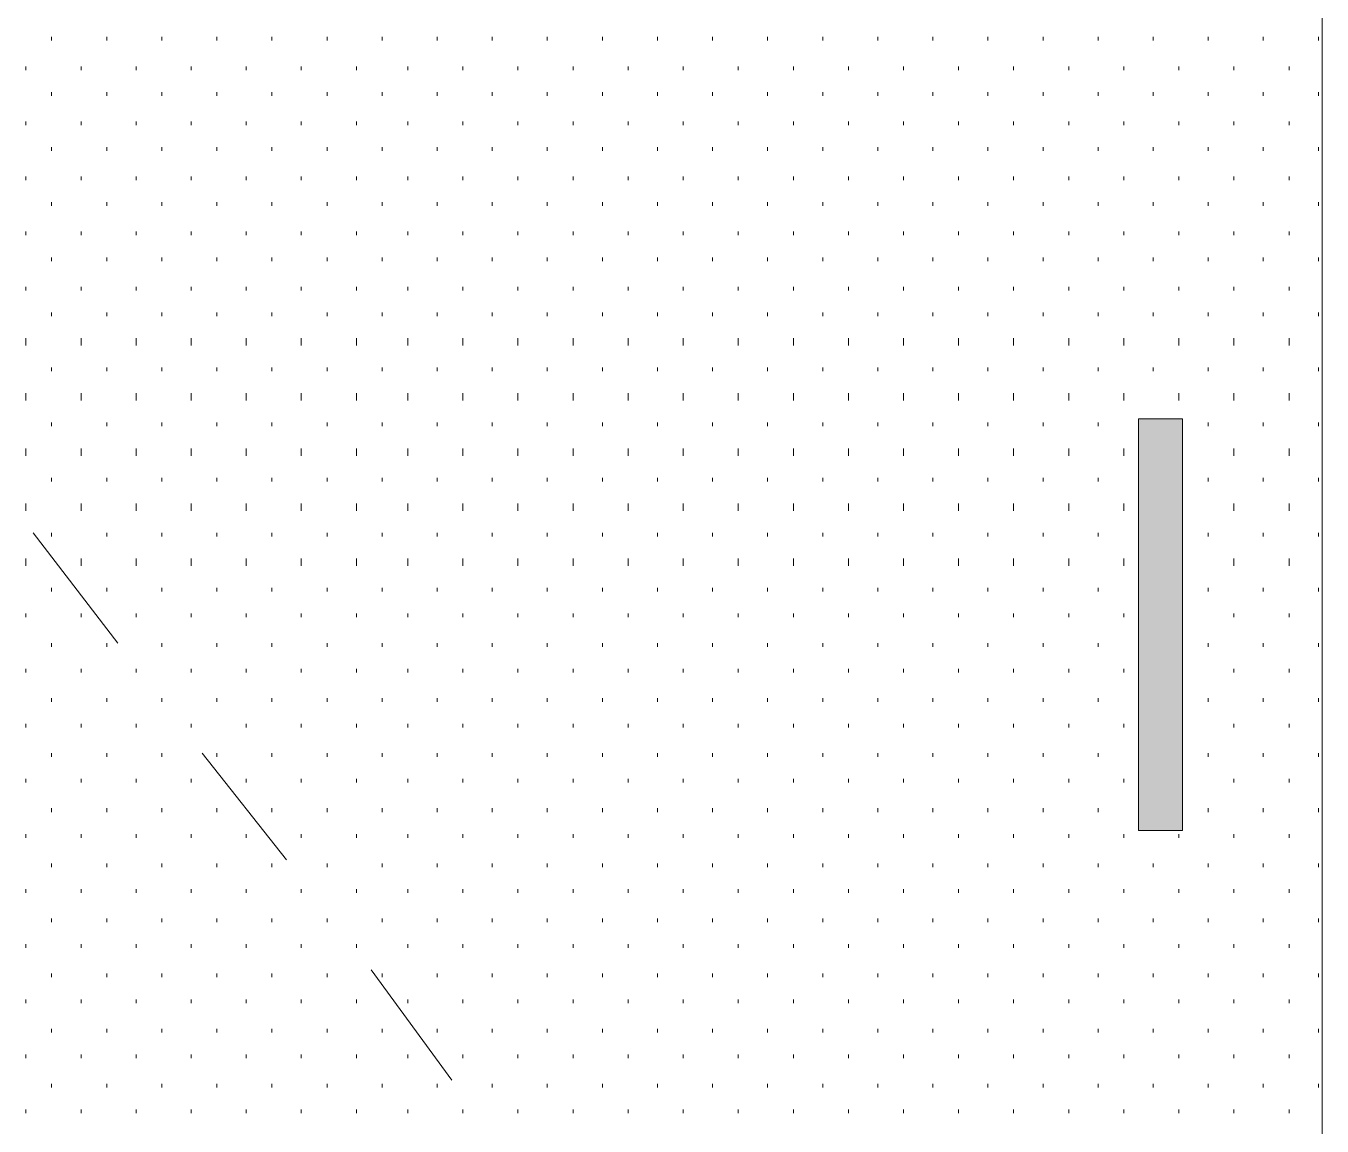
# Model space of a CAD drawing. Header units: inches. Extents: x -6061 to 13621, y -296 to 7483.
# Drawn here: x 12120.65 to 12148.92, y 373.52 to 397.51 of the extents above; entities that cross this region are included whole.
import ezdxf
from ezdxf.xclip import XClip

# ---------------------------------------------------------------- set-up
doc = ezdxf.new("R2010")
doc.units = ezdxf.units.IN
doc.header["$MEASUREMENT"] = 0
doc.header["$XCLIPFRAME"] = 0
doc.layers.get('0').update_dxf_attribs({"linetype": 'CONTINUOUS'})

# ---------------------------------------------------------------- blocks, each defined once
blk = doc.blocks.new('MF28650_4')
at = {"true_color": 0xffffff}
blk.add_hatch(color=7, dxfattribs=at).paths.add_polyline_path([(116.163, 308.525), (135.213, 308.525), (135.213, 357.971), (116.163, 357.971)])

msp = doc.modelspace()

# ---------------------------------------------------------------- linework, layer by layer
at = {"color": 7, "linetype": 'Continuous', "lineweight": 9, "true_color": 0x000007}
for p, q in [((12148.91818, 445.96207), (12148.91818, 349.93356)), ((12148.91818, 443.47926), (12148.91818, 349.93356)), ((12144.91366, 388.93763), (12144.91366, 379.9675)), ((12145.87474, 388.93763), (12144.91366, 388.93763)), ((12144.91366, 388.93763), (12145.87474, 388.93763)), ((12144.91366, 379.9675), (12144.91366, 388.93763)), ((12145.87474, 379.9675), (12145.87474, 388.93763)), ((12145.87474, 388.93763), (12145.87474, 379.9675)), ((12122.6485, 384.05211), (12120.80642, 386.45483)), ((12126.33266, 379.32677), (12124.49058, 381.6494)), ((12144.91366, 379.9675), (12145.87474, 379.9675)), ((12145.87474, 379.9675), (12144.91366, 379.9675)), ((12129.93673, 374.52134), (12128.17474, 376.92406))]:
    msp.add_line(p, q, dxfattribs=at)
at = {"color": 7, "linetype": 'Continuous', "lineweight": 9, "true_color": 0xffffff}
for p, q in [((12121.20687, 397.18696), (12121.20687, 397.26705)), ((12122.40823, 397.18696), (12122.40823, 397.26705)), ((12123.60958, 397.18696), (12123.60958, 397.26705)), ((12124.81094, 397.18696), (12124.81094, 397.26705)), ((12126.0123, 397.18696), (12126.0123, 397.26705)), ((12127.21366, 397.18696), (12127.21366, 397.26705)), ((12128.41501, 397.18696), (12128.41501, 397.26705)), ((12129.61637, 397.18696), (12129.61637, 397.26705)), ((12130.81773, 397.18696), (12130.81773, 397.26705)), ((12132.01909, 397.18696), (12132.01909, 397.26705)), ((12133.22044, 397.18696), (12133.22044, 397.26705)), ((12134.4218, 397.18696), (12134.4218, 397.26705)), ((12135.62316, 397.18696), (12135.62316, 397.26705)), ((12136.82452, 397.18696), (12136.82452, 397.26705)), ((12138.02587, 397.18696), (12138.02587, 397.26705)), ((12139.22723, 397.18696), (12139.22723, 397.26705)), ((12140.42859, 397.18696), (12140.42859, 397.26705)), ((12141.62995, 397.18696), (12141.62995, 397.26705)), ((12142.8313, 397.18696), (12142.8313, 397.26705)), ((12144.03266, 397.18696), (12144.03266, 397.26705)), ((12145.23402, 397.18696), (12145.23402, 397.26705)), ((12146.43538, 397.18696), (12146.43538, 397.26705)), ((12147.63673, 397.18696), (12147.63673, 397.26705)), ((12148.83809, 397.18696), (12148.83809, 397.26705)), ((12120.64624, 396.54623), (12120.64624, 396.62632)), ((12121.84759, 396.54623), (12121.84759, 396.62632)), ((12123.04895, 396.54623), (12123.04895, 396.62632)), ((12124.25031, 396.54623), (12124.25031, 396.62632)), ((12125.45166, 396.54623), (12125.45166, 396.62632)), ((12126.65302, 396.54623), (12126.65302, 396.62632)), ((12127.85438, 396.54623), (12127.85438, 396.62632)), ((12128.97565, 396.54623), (12128.97565, 396.62632)), ((12130.177, 396.54623), (12130.177, 396.62632)), ((12131.37836, 396.54623), (12131.37836, 396.62632)), ((12132.57972, 396.54623), (12132.57972, 396.62632)), ((12133.78108, 396.54623), (12133.78108, 396.62632)), ((12134.98243, 396.54623), (12134.98243, 396.62632)), ((12136.18379, 396.54623), (12136.18379, 396.62632)), ((12137.38515, 396.54623), (12137.38515, 396.62632)), ((12138.58651, 396.54623), (12138.58651, 396.62632)), ((12139.78786, 396.54623), (12139.78786, 396.62632)), ((12140.98922, 396.54623), (12140.98922, 396.62632)), ((12142.19058, 396.54623), (12142.19058, 396.62632)), ((12143.39194, 396.54623), (12143.39194, 396.62632)), ((12144.59329, 396.54623), (12144.59329, 396.62632)), ((12145.79465, 396.54623), (12145.79465, 396.62632)), ((12146.99601, 396.54623), (12146.99601, 396.62632)), ((12148.19737, 396.54623), (12148.19737, 396.62632)), ((12121.20687, 395.9856), (12121.20687, 396.06569)), ((12122.40823, 395.9856), (12122.40823, 396.06569)), ((12123.60958, 395.9856), (12123.60958, 396.06569)), ((12124.81094, 395.9856), (12124.81094, 396.06569)), ((12126.0123, 395.9856), (12126.0123, 396.06569)), ((12127.21366, 395.9856), (12127.21366, 396.06569)), ((12128.41501, 395.9856), (12128.41501, 396.06569)), ((12129.61637, 395.9856), (12129.61637, 396.06569)), ((12130.81773, 395.9856), (12130.81773, 396.06569)), ((12132.01909, 395.9856), (12132.01909, 396.06569)), ((12133.22044, 395.9856), (12133.22044, 396.06569)), ((12134.4218, 395.9856), (12134.4218, 396.06569)), ((12135.62316, 395.9856), (12135.62316, 396.06569)), ((12136.82452, 395.9856), (12136.82452, 396.06569)), ((12138.02587, 395.9856), (12138.02587, 396.06569)), ((12139.22723, 395.9856), (12139.22723, 396.06569)), ((12140.42859, 395.9856), (12140.42859, 396.06569)), ((12141.62995, 395.9856), (12141.62995, 396.06569)), ((12142.8313, 395.9856), (12142.8313, 396.06569)), ((12144.03266, 395.9856), (12144.03266, 396.06569)), ((12145.23402, 395.9856), (12145.23402, 396.06569)), ((12146.43538, 395.9856), (12146.43538, 396.06569)), ((12147.63673, 395.9856), (12147.63673, 396.06569)), ((12148.83809, 395.9856), (12148.83809, 396.06569)), ((12120.64624, 395.34487), (12120.64624, 395.42496)), ((12121.84759, 395.34487), (12121.84759, 395.42496)), ((12123.04895, 395.34487), (12123.04895, 395.42496)), ((12124.25031, 395.34487), (12124.25031, 395.42496)), ((12125.45166, 395.34487), (12125.45166, 395.42496)), ((12126.65302, 395.34487), (12126.65302, 395.42496)), ((12127.85438, 395.34487), (12127.85438, 395.42496)), ((12128.97565, 395.34487), (12128.97565, 395.42496)), ((12130.177, 395.34487), (12130.177, 395.42496)), ((12131.37836, 395.34487), (12131.37836, 395.42496)), ((12132.57972, 395.34487), (12132.57972, 395.42496)), ((12133.78108, 395.34487), (12133.78108, 395.42496)), ((12134.98243, 395.34487), (12134.98243, 395.42496)), ((12136.18379, 395.34487), (12136.18379, 395.42496)), ((12137.38515, 395.34487), (12137.38515, 395.42496)), ((12138.58651, 395.34487), (12138.58651, 395.42496)), ((12139.78786, 395.34487), (12139.78786, 395.42496)), ((12140.98922, 395.34487), (12140.98922, 395.42496)), ((12142.19058, 395.34487), (12142.19058, 395.42496)), ((12143.39194, 395.34487), (12143.39194, 395.42496)), ((12144.59329, 395.34487), (12144.59329, 395.42496)), ((12145.79465, 395.34487), (12145.79465, 395.42496)), ((12146.99601, 395.34487), (12146.99601, 395.42496)), ((12148.19737, 395.34487), (12148.19737, 395.42496)), ((12121.20687, 394.78424), (12121.20687, 394.86433)), ((12122.40823, 394.78424), (12122.40823, 394.86433)), ((12123.60958, 394.78424), (12123.60958, 394.86433)), ((12124.81094, 394.78424), (12124.81094, 394.86433)), ((12126.0123, 394.78424), (12126.0123, 394.86433)), ((12127.21366, 394.78424), (12127.21366, 394.86433)), ((12128.41501, 394.78424), (12128.41501, 394.86433)), ((12129.61637, 394.78424), (12129.61637, 394.86433)), ((12130.81773, 394.78424), (12130.81773, 394.86433)), ((12132.01909, 394.78424), (12132.01909, 394.86433)), ((12133.22044, 394.78424), (12133.22044, 394.86433)), ((12134.4218, 394.78424), (12134.4218, 394.86433)), ((12135.62316, 394.78424), (12135.62316, 394.86433)), ((12136.82452, 394.78424), (12136.82452, 394.86433)), ((12138.02587, 394.78424), (12138.02587, 394.86433)), ((12139.22723, 394.78424), (12139.22723, 394.86433)), ((12140.42859, 394.78424), (12140.42859, 394.86433)), ((12141.62995, 394.78424), (12141.62995, 394.86433)), ((12142.8313, 394.78424), (12142.8313, 394.86433)), ((12144.03266, 394.78424), (12144.03266, 394.86433)), ((12145.23402, 394.78424), (12145.23402, 394.86433)), ((12146.43538, 394.78424), (12146.43538, 394.86433)), ((12147.63673, 394.78424), (12147.63673, 394.86433)), ((12148.83809, 394.78424), (12148.83809, 394.86433)), ((12120.64624, 394.14352), (12120.64624, 394.22361)), ((12121.84759, 394.14352), (12121.84759, 394.22361)), ((12123.04895, 394.14352), (12123.04895, 394.22361)), ((12124.25031, 394.14352), (12124.25031, 394.22361)), ((12125.45166, 394.14352), (12125.45166, 394.22361)), ((12126.65302, 394.14352), (12126.65302, 394.22361)), ((12127.85438, 394.14352), (12127.85438, 394.22361)), ((12128.97565, 394.14352), (12128.97565, 394.22361)), ((12130.177, 394.14352), (12130.177, 394.22361)), ((12131.37836, 394.14352), (12131.37836, 394.22361)), ((12132.57972, 394.14352), (12132.57972, 394.22361)), ((12133.78108, 394.14352), (12133.78108, 394.22361)), ((12134.98243, 394.14352), (12134.98243, 394.22361)), ((12136.18379, 394.14352), (12136.18379, 394.22361)), ((12137.38515, 394.14352), (12137.38515, 394.22361)), ((12138.58651, 394.14352), (12138.58651, 394.22361)), ((12139.78786, 394.14352), (12139.78786, 394.22361)), ((12140.98922, 394.14352), (12140.98922, 394.22361)), ((12142.19058, 394.14352), (12142.19058, 394.22361)), ((12143.39194, 394.14352), (12143.39194, 394.22361)), ((12144.59329, 394.14352), (12144.59329, 394.22361)), ((12145.79465, 394.14352), (12145.79465, 394.22361)), ((12146.99601, 394.14352), (12146.99601, 394.22361)), ((12148.19737, 394.14352), (12148.19737, 394.22361)), ((12121.20687, 393.58288), (12121.20687, 393.66297)), ((12122.40823, 393.58288), (12122.40823, 393.66297)), ((12123.60958, 393.58288), (12123.60958, 393.66297)), ((12124.81094, 393.58288), (12124.81094, 393.66297)), ((12126.0123, 393.58288), (12126.0123, 393.66297)), ((12127.21366, 393.58288), (12127.21366, 393.66297)), ((12128.41501, 393.58288), (12128.41501, 393.66297)), ((12129.61637, 393.58288), (12129.61637, 393.66297)), ((12130.81773, 393.58288), (12130.81773, 393.66297)), ((12132.01909, 393.58288), (12132.01909, 393.66297)), ((12133.22044, 393.58288), (12133.22044, 393.66297)), ((12134.4218, 393.58288), (12134.4218, 393.66297)), ((12135.62316, 393.58288), (12135.62316, 393.66297)), ((12136.82452, 393.58288), (12136.82452, 393.66297)), ((12138.02587, 393.58288), (12138.02587, 393.66297)), ((12139.22723, 393.58288), (12139.22723, 393.66297)), ((12140.42859, 393.58288), (12140.42859, 393.66297)), ((12141.62995, 393.58288), (12141.62995, 393.66297)), ((12142.8313, 393.58288), (12142.8313, 393.66297)), ((12144.03266, 393.58288), (12144.03266, 393.66297)), ((12145.23402, 393.58288), (12145.23402, 393.66297)), ((12146.43538, 393.58288), (12146.43538, 393.66297)), ((12147.63673, 393.58288), (12147.63673, 393.66297)), ((12148.83809, 393.58288), (12148.83809, 393.66297)), ((12120.64624, 392.94216), (12120.64624, 393.02225)), ((12121.84759, 392.94216), (12121.84759, 393.02225)), ((12123.04895, 392.94216), (12123.04895, 393.02225)), ((12124.25031, 392.94216), (12124.25031, 393.02225)), ((12125.45166, 392.94216), (12125.45166, 393.02225)), ((12126.65302, 392.94216), (12126.65302, 393.02225)), ((12127.85438, 392.94216), (12127.85438, 393.02225)), ((12128.97565, 392.94216), (12128.97565, 393.02225)), ((12130.177, 392.94216), (12130.177, 393.02225)), ((12131.37836, 392.94216), (12131.37836, 393.02225)), ((12132.57972, 392.94216), (12132.57972, 393.02225)), ((12133.78108, 392.94216), (12133.78108, 393.02225)), ((12134.98243, 392.94216), (12134.98243, 393.02225)), ((12136.18379, 392.94216), (12136.18379, 393.02225)), ((12137.38515, 392.94216), (12137.38515, 393.02225)), ((12138.58651, 392.94216), (12138.58651, 393.02225)), ((12139.78786, 392.94216), (12139.78786, 393.02225)), ((12140.98922, 392.94216), (12140.98922, 393.02225)), ((12142.19058, 392.94216), (12142.19058, 393.02225)), ((12143.39194, 392.94216), (12143.39194, 393.02225)), ((12144.59329, 392.94216), (12144.59329, 393.02225)), ((12145.79465, 392.94216), (12145.79465, 393.02225)), ((12146.99601, 392.94216), (12146.99601, 393.02225)), ((12148.19737, 392.94216), (12148.19737, 393.02225)), ((12121.20687, 392.38153), (12121.20687, 392.46162)), ((12122.40823, 392.38153), (12122.40823, 392.46162)), ((12123.60958, 392.38153), (12123.60958, 392.46162)), ((12124.81094, 392.38153), (12124.81094, 392.46162)), ((12126.0123, 392.38153), (12126.0123, 392.46162)), ((12127.21366, 392.38153), (12127.21366, 392.46162)), ((12128.41501, 392.38153), (12128.41501, 392.46162)), ((12129.61637, 392.38153), (12129.61637, 392.46162)), ((12130.81773, 392.38153), (12130.81773, 392.46162)), ((12132.01909, 392.38153), (12132.01909, 392.46162)), ((12133.22044, 392.38153), (12133.22044, 392.46162)), ((12134.4218, 392.38153), (12134.4218, 392.46162)), ((12135.62316, 392.38153), (12135.62316, 392.46162)), ((12136.82452, 392.38153), (12136.82452, 392.46162)), ((12138.02587, 392.38153), (12138.02587, 392.46162)), ((12139.22723, 392.38153), (12139.22723, 392.46162)), ((12140.42859, 392.38153), (12140.42859, 392.46162)), ((12141.62995, 392.38153), (12141.62995, 392.46162)), ((12142.8313, 392.38153), (12142.8313, 392.46162)), ((12144.03266, 392.38153), (12144.03266, 392.46162)), ((12145.23402, 392.38153), (12145.23402, 392.46162)), ((12146.43538, 392.38153), (12146.43538, 392.46162)), ((12147.63673, 392.38153), (12147.63673, 392.46162)), ((12148.83809, 392.38153), (12148.83809, 392.46162)), ((12120.64624, 391.7408), (12120.64624, 391.82089)), ((12121.84759, 391.7408), (12121.84759, 391.82089)), ((12123.04895, 391.7408), (12123.04895, 391.82089)), ((12124.25031, 391.7408), (12124.25031, 391.82089)), ((12125.45166, 391.7408), (12125.45166, 391.82089)), ((12126.65302, 391.7408), (12126.65302, 391.82089)), ((12127.85438, 391.7408), (12127.85438, 391.82089)), ((12128.97565, 391.7408), (12128.97565, 391.82089)), ((12130.177, 391.7408), (12130.177, 391.82089)), ((12131.37836, 391.7408), (12131.37836, 391.82089)), ((12132.57972, 391.7408), (12132.57972, 391.82089)), ((12133.78108, 391.7408), (12133.78108, 391.82089)), ((12134.98243, 391.7408), (12134.98243, 391.82089)), ((12136.18379, 391.7408), (12136.18379, 391.82089)), ((12137.38515, 391.7408), (12137.38515, 391.82089)), ((12138.58651, 391.7408), (12138.58651, 391.82089)), ((12139.78786, 391.7408), (12139.78786, 391.82089)), ((12140.98922, 391.7408), (12140.98922, 391.82089)), ((12142.19058, 391.7408), (12142.19058, 391.82089)), ((12143.39194, 391.7408), (12143.39194, 391.82089)), ((12144.59329, 391.7408), (12144.59329, 391.82089)), ((12145.79465, 391.7408), (12145.79465, 391.82089)), ((12146.99601, 391.7408), (12146.99601, 391.82089)), ((12148.19737, 391.7408), (12148.19737, 391.82089)), ((12121.20687, 391.18017), (12121.20687, 391.26026)), ((12122.40823, 391.18017), (12122.40823, 391.26026)), ((12123.60958, 391.18017), (12123.60958, 391.26026)), ((12124.81094, 391.18017), (12124.81094, 391.26026)), ((12126.0123, 391.18017), (12126.0123, 391.26026)), ((12127.21366, 391.18017), (12127.21366, 391.26026)), ((12128.41501, 391.18017), (12128.41501, 391.26026)), ((12129.61637, 391.18017), (12129.61637, 391.26026)), ((12130.81773, 391.18017), (12130.81773, 391.26026)), ((12132.01909, 391.18017), (12132.01909, 391.26026)), ((12133.22044, 391.18017), (12133.22044, 391.26026)), ((12134.4218, 391.18017), (12134.4218, 391.26026)), ((12135.62316, 391.18017), (12135.62316, 391.26026)), ((12136.82452, 391.18017), (12136.82452, 391.26026)), ((12138.02587, 391.18017), (12138.02587, 391.26026)), ((12139.22723, 391.18017), (12139.22723, 391.26026)), ((12140.42859, 391.18017), (12140.42859, 391.26026)), ((12141.62995, 391.18017), (12141.62995, 391.26026)), ((12142.8313, 391.18017), (12142.8313, 391.26026)), ((12144.03266, 391.18017), (12144.03266, 391.26026)), ((12145.23402, 391.18017), (12145.23402, 391.26026)), ((12146.43538, 391.18017), (12146.43538, 391.26026)), ((12147.63673, 391.18017), (12147.63673, 391.26026)), ((12148.83809, 391.18017), (12148.83809, 391.26026)), ((12120.64624, 390.53944), (12120.64624, 390.69962)), ((12121.84759, 390.53944), (12121.84759, 390.69962)), ((12123.04895, 390.53944), (12123.04895, 390.69962)), ((12124.25031, 390.53944), (12124.25031, 390.69962)), ((12125.45166, 390.53944), (12125.45166, 390.69962)), ((12126.65302, 390.53944), (12126.65302, 390.69962)), ((12127.85438, 390.53944), (12127.85438, 390.69962)), ((12128.97565, 390.53944), (12128.97565, 390.69962)), ((12130.177, 390.53944), (12130.177, 390.69962)), ((12131.37836, 390.53944), (12131.37836, 390.69962)), ((12132.57972, 390.53944), (12132.57972, 390.69962)), ((12133.78108, 390.53944), (12133.78108, 390.69962)), ((12134.98243, 390.53944), (12134.98243, 390.69962)), ((12136.18379, 390.53944), (12136.18379, 390.69962)), ((12137.38515, 390.53944), (12137.38515, 390.69962)), ((12138.58651, 390.53944), (12138.58651, 390.69962)), ((12139.78786, 390.53944), (12139.78786, 390.69962)), ((12140.98922, 390.53944), (12140.98922, 390.69962)), ((12142.19058, 390.53944), (12142.19058, 390.69962)), ((12143.39194, 390.53944), (12143.39194, 390.69962)), ((12144.59329, 390.53944), (12144.59329, 390.69962)), ((12145.79465, 390.53944), (12145.79465, 390.69962)), ((12146.99601, 390.53944), (12146.99601, 390.69962)), ((12148.19737, 390.53944), (12148.19737, 390.69962)), ((12121.20687, 389.97881), (12121.20687, 390.0589)), ((12122.40823, 389.97881), (12122.40823, 390.0589)), ((12123.60958, 389.97881), (12123.60958, 390.0589)), ((12124.81094, 389.97881), (12124.81094, 390.0589)), ((12126.0123, 389.97881), (12126.0123, 390.0589)), ((12127.21366, 389.97881), (12127.21366, 390.0589)), ((12128.41501, 389.97881), (12128.41501, 390.0589)), ((12129.61637, 389.97881), (12129.61637, 390.0589)), ((12130.81773, 389.97881), (12130.81773, 390.0589)), ((12132.01909, 389.97881), (12132.01909, 390.0589)), ((12133.22044, 389.97881), (12133.22044, 390.0589)), ((12134.4218, 389.97881), (12134.4218, 390.0589)), ((12135.62316, 389.97881), (12135.62316, 390.0589)), ((12136.82452, 389.97881), (12136.82452, 390.0589)), ((12138.02587, 389.97881), (12138.02587, 390.0589)), ((12139.22723, 389.97881), (12139.22723, 390.0589)), ((12140.42859, 389.97881), (12140.42859, 390.0589)), ((12141.62995, 389.97881), (12141.62995, 390.0589)), ((12142.8313, 389.97881), (12142.8313, 390.0589)), ((12144.03266, 389.97881), (12144.03266, 390.0589)), ((12145.23402, 389.97881), (12145.23402, 390.0589)), ((12146.43538, 389.97881), (12146.43538, 390.0589)), ((12147.63673, 389.97881), (12147.63673, 390.0589)), ((12148.83809, 389.97881), (12148.83809, 390.0589)), ((12120.64624, 389.33809), (12120.64624, 389.49827)), ((12121.84759, 389.33809), (12121.84759, 389.49827)), ((12123.04895, 389.33809), (12123.04895, 389.49827)), ((12124.25031, 389.33809), (12124.25031, 389.49827)), ((12125.45166, 389.33809), (12125.45166, 389.49827)), ((12126.65302, 389.33809), (12126.65302, 389.49827)), ((12127.85438, 389.33809), (12127.85438, 389.49827)), ((12128.97565, 389.33809), (12128.97565, 389.49827)), ((12130.177, 389.33809), (12130.177, 389.49827)), ((12131.37836, 389.33809), (12131.37836, 389.49827)), ((12132.57972, 389.33809), (12132.57972, 389.49827)), ((12133.78108, 389.33809), (12133.78108, 389.49827)), ((12134.98243, 389.33809), (12134.98243, 389.49827)), ((12136.18379, 389.33809), (12136.18379, 389.49827)), ((12137.38515, 389.33809), (12137.38515, 389.49827)), ((12138.58651, 389.33809), (12138.58651, 389.49827)), ((12139.78786, 389.33809), (12139.78786, 389.49827)), ((12140.98922, 389.33809), (12140.98922, 389.49827)), ((12142.19058, 389.33809), (12142.19058, 389.49827)), ((12143.39194, 389.33809), (12143.39194, 389.49827)), ((12144.59329, 389.33809), (12144.59329, 389.49827)), ((12145.79465, 389.33809), (12145.79465, 389.49827)), ((12146.99601, 389.33809), (12146.99601, 389.49827)), ((12148.19737, 389.33809), (12148.19737, 389.49827)), ((12121.20687, 388.77745), (12121.20687, 388.85754)), ((12122.40823, 388.77745), (12122.40823, 388.85754)), ((12123.60958, 388.77745), (12123.60958, 388.85754)), ((12124.81094, 388.77745), (12124.81094, 388.85754)), ((12126.0123, 388.77745), (12126.0123, 388.85754)), ((12127.21366, 388.77745), (12127.21366, 388.85754)), ((12128.41501, 388.77745), (12128.41501, 388.85754)), ((12129.61637, 388.77745), (12129.61637, 388.85754)), ((12130.81773, 388.77745), (12130.81773, 388.85754)), ((12132.01909, 388.77745), (12132.01909, 388.85754)), ((12133.22044, 388.77745), (12133.22044, 388.85754)), ((12134.4218, 388.77745), (12134.4218, 388.85754)), ((12135.62316, 388.77745), (12135.62316, 388.85754)), ((12136.82452, 388.77745), (12136.82452, 388.85754)), ((12138.02587, 388.77745), (12138.02587, 388.85754)), ((12139.22723, 388.77745), (12139.22723, 388.85754)), ((12140.42859, 388.77745), (12140.42859, 388.85754)), ((12141.62995, 388.77745), (12141.62995, 388.85754)), ((12142.8313, 388.77745), (12142.8313, 388.85754)), ((12144.03266, 388.77745), (12144.03266, 388.85754)), ((12146.43538, 388.77745), (12146.43538, 388.85754)), ((12147.63673, 388.77745), (12147.63673, 388.85754)), ((12148.83809, 388.77745), (12148.83809, 388.85754)), ((12120.64624, 388.13673), (12120.64624, 388.29691)), ((12121.84759, 388.13673), (12121.84759, 388.29691)), ((12123.04895, 388.13673), (12123.04895, 388.29691)), ((12124.25031, 388.13673), (12124.25031, 388.29691)), ((12125.45166, 388.13673), (12125.45166, 388.29691)), ((12126.65302, 388.13673), (12126.65302, 388.29691)), ((12127.85438, 388.13673), (12127.85438, 388.29691)), ((12128.97565, 388.13673), (12128.97565, 388.29691)), ((12130.177, 388.13673), (12130.177, 388.29691)), ((12131.37836, 388.13673), (12131.37836, 388.29691)), ((12132.57972, 388.13673), (12132.57972, 388.29691)), ((12133.78108, 388.13673), (12133.78108, 388.29691)), ((12134.98243, 388.13673), (12134.98243, 388.29691)), ((12136.18379, 388.13673), (12136.18379, 388.29691)), ((12137.38515, 388.13673), (12137.38515, 388.29691)), ((12138.58651, 388.13673), (12138.58651, 388.29691)), ((12139.78786, 388.13673), (12139.78786, 388.29691)), ((12140.98922, 388.13673), (12140.98922, 388.29691)), ((12142.19058, 388.13673), (12142.19058, 388.29691)), ((12143.39194, 388.13673), (12143.39194, 388.29691)), ((12144.59329, 388.13673), (12144.59329, 388.29691)), ((12146.99601, 388.13673), (12146.99601, 388.29691)), ((12148.19737, 388.13673), (12148.19737, 388.29691)), ((12121.20687, 387.5761), (12121.20687, 387.65619)), ((12122.40823, 387.5761), (12122.40823, 387.65619)), ((12123.60958, 387.5761), (12123.60958, 387.65619)), ((12124.81094, 387.5761), (12124.81094, 387.65619)), ((12126.0123, 387.5761), (12126.0123, 387.65619)), ((12127.21366, 387.5761), (12127.21366, 387.65619)), ((12128.41501, 387.5761), (12128.41501, 387.65619)), ((12129.61637, 387.5761), (12129.61637, 387.65619)), ((12130.81773, 387.5761), (12130.81773, 387.65619)), ((12132.01909, 387.5761), (12132.01909, 387.65619)), ((12133.22044, 387.5761), (12133.22044, 387.65619)), ((12134.4218, 387.5761), (12134.4218, 387.65619)), ((12135.62316, 387.5761), (12135.62316, 387.65619)), ((12136.82452, 387.5761), (12136.82452, 387.65619)), ((12138.02587, 387.5761), (12138.02587, 387.65619)), ((12139.22723, 387.5761), (12139.22723, 387.65619)), ((12140.42859, 387.5761), (12140.42859, 387.65619)), ((12141.62995, 387.5761), (12141.62995, 387.65619)), ((12142.8313, 387.5761), (12142.8313, 387.65619)), ((12144.03266, 387.5761), (12144.03266, 387.65619)), ((12146.43538, 387.5761), (12146.43538, 387.65619)), ((12147.63673, 387.5761), (12147.63673, 387.65619)), ((12148.83809, 387.5761), (12148.83809, 387.65619)), ((12120.64624, 386.93537), (12120.64624, 387.09555)), ((12121.84759, 386.93537), (12121.84759, 387.09555)), ((12123.04895, 386.93537), (12123.04895, 387.09555)), ((12124.25031, 386.93537), (12124.25031, 387.09555)), ((12125.45166, 386.93537), (12125.45166, 387.09555)), ((12126.65302, 386.93537), (12126.65302, 387.09555)), ((12127.85438, 386.93537), (12127.85438, 387.09555)), ((12128.97565, 386.93537), (12128.97565, 387.09555)), ((12130.177, 386.93537), (12130.177, 387.09555)), ((12131.37836, 386.93537), (12131.37836, 387.09555)), ((12132.57972, 386.93537), (12132.57972, 387.09555)), ((12133.78108, 386.93537), (12133.78108, 387.09555)), ((12134.98243, 386.93537), (12134.98243, 387.09555)), ((12136.18379, 386.93537), (12136.18379, 387.09555)), ((12137.38515, 386.93537), (12137.38515, 387.09555)), ((12138.58651, 386.93537), (12138.58651, 387.09555)), ((12139.78786, 386.93537), (12139.78786, 387.09555)), ((12140.98922, 386.93537), (12140.98922, 387.09555)), ((12142.19058, 386.93537), (12142.19058, 387.09555)), ((12143.39194, 386.93537), (12143.39194, 387.09555)), ((12144.59329, 386.93537), (12144.59329, 387.09555)), ((12146.99601, 386.93537), (12146.99601, 387.09555)), ((12148.19737, 386.93537), (12148.19737, 387.09555)), ((12121.20687, 386.37474), (12121.20687, 386.45483)), ((12122.40823, 386.37474), (12122.40823, 386.45483)), ((12123.60958, 386.37474), (12123.60958, 386.45483)), ((12124.81094, 386.37474), (12124.81094, 386.45483)), ((12126.0123, 386.37474), (12126.0123, 386.45483)), ((12127.21366, 386.37474), (12127.21366, 386.45483)), ((12128.41501, 386.37474), (12128.41501, 386.45483)), ((12129.61637, 386.37474), (12129.61637, 386.45483)), ((12130.81773, 386.37474), (12130.81773, 386.45483)), ((12132.01909, 386.37474), (12132.01909, 386.45483)), ((12133.22044, 386.37474), (12133.22044, 386.45483)), ((12134.4218, 386.37474), (12134.4218, 386.45483)), ((12135.62316, 386.37474), (12135.62316, 386.45483)), ((12136.82452, 386.37474), (12136.82452, 386.45483)), ((12138.02587, 386.37474), (12138.02587, 386.45483)), ((12139.22723, 386.37474), (12139.22723, 386.45483)), ((12140.42859, 386.37474), (12140.42859, 386.45483)), ((12141.62995, 386.37474), (12141.62995, 386.45483)), ((12142.8313, 386.37474), (12142.8313, 386.45483)), ((12144.03266, 386.37474), (12144.03266, 386.45483)), ((12146.43538, 386.37474), (12146.43538, 386.45483)), ((12147.63673, 386.37474), (12147.63673, 386.45483)), ((12148.83809, 386.37474), (12148.83809, 386.45483)), ((12120.64624, 385.73401), (12120.64624, 385.8942)), ((12121.84759, 385.73401), (12121.84759, 385.8942)), ((12123.04895, 385.73401), (12123.04895, 385.8942)), ((12124.25031, 385.73401), (12124.25031, 385.8942)), ((12125.45166, 385.73401), (12125.45166, 385.8942)), ((12126.65302, 385.73401), (12126.65302, 385.8942)), ((12127.85438, 385.73401), (12127.85438, 385.8942)), ((12128.97565, 385.73401), (12128.97565, 385.8942)), ((12130.177, 385.73401), (12130.177, 385.8942)), ((12131.37836, 385.73401), (12131.37836, 385.8942)), ((12132.57972, 385.73401), (12132.57972, 385.8942)), ((12133.78108, 385.73401), (12133.78108, 385.8942)), ((12134.98243, 385.73401), (12134.98243, 385.8942)), ((12136.18379, 385.73401), (12136.18379, 385.8942)), ((12137.38515, 385.73401), (12137.38515, 385.8942)), ((12138.58651, 385.73401), (12138.58651, 385.8942)), ((12139.78786, 385.73401), (12139.78786, 385.8942)), ((12140.98922, 385.73401), (12140.98922, 385.8942)), ((12142.19058, 385.73401), (12142.19058, 385.8942)), ((12143.39194, 385.73401), (12143.39194, 385.8942)), ((12144.59329, 385.73401), (12144.59329, 385.8942)), ((12146.99601, 385.73401), (12146.99601, 385.8942)), ((12148.19737, 385.73401), (12148.19737, 385.8942)), ((12121.20687, 385.17338), (12121.20687, 385.25347)), ((12122.40823, 385.17338), (12122.40823, 385.25347)), ((12123.60958, 385.17338), (12123.60958, 385.25347)), ((12124.81094, 385.17338), (12124.81094, 385.25347)), ((12126.0123, 385.17338), (12126.0123, 385.25347)), ((12127.21366, 385.17338), (12127.21366, 385.25347)), ((12128.41501, 385.17338), (12128.41501, 385.25347)), ((12129.61637, 385.17338), (12129.61637, 385.25347)), ((12130.81773, 385.17338), (12130.81773, 385.25347)), ((12132.01909, 385.17338), (12132.01909, 385.25347)), ((12133.22044, 385.17338), (12133.22044, 385.25347)), ((12134.4218, 385.17338), (12134.4218, 385.25347)), ((12135.62316, 385.17338), (12135.62316, 385.25347)), ((12136.82452, 385.17338), (12136.82452, 385.25347)), ((12138.02587, 385.17338), (12138.02587, 385.25347)), ((12139.22723, 385.17338), (12139.22723, 385.25347)), ((12140.42859, 385.17338), (12140.42859, 385.25347)), ((12141.62995, 385.17338), (12141.62995, 385.25347)), ((12142.8313, 385.17338), (12142.8313, 385.25347)), ((12144.03266, 385.17338), (12144.03266, 385.25347)), ((12146.43538, 385.17338), (12146.43538, 385.25347)), ((12147.63673, 385.17338), (12147.63673, 385.25347)), ((12148.83809, 385.17338), (12148.83809, 385.25347)), ((12120.64624, 384.61275), (12120.64624, 384.69284)), ((12121.84759, 384.61275), (12121.84759, 384.69284)), ((12123.04895, 384.61275), (12123.04895, 384.69284)), ((12124.25031, 384.61275), (12124.25031, 384.69284)), ((12125.45166, 384.61275), (12125.45166, 384.69284)), ((12126.65302, 384.61275), (12126.65302, 384.69284)), ((12127.85438, 384.61275), (12127.85438, 384.69284)), ((12128.97565, 384.61275), (12128.97565, 384.69284)), ((12130.177, 384.61275), (12130.177, 384.69284)), ((12131.37836, 384.61275), (12131.37836, 384.69284)), ((12132.57972, 384.61275), (12132.57972, 384.69284)), ((12133.78108, 384.61275), (12133.78108, 384.69284)), ((12134.98243, 384.61275), (12134.98243, 384.69284)), ((12136.18379, 384.61275), (12136.18379, 384.69284)), ((12137.38515, 384.61275), (12137.38515, 384.69284)), ((12138.58651, 384.61275), (12138.58651, 384.69284)), ((12139.78786, 384.61275), (12139.78786, 384.69284)), ((12140.98922, 384.61275), (12140.98922, 384.69284)), ((12142.19058, 384.61275), (12142.19058, 384.69284)), ((12143.39194, 384.61275), (12143.39194, 384.69284)), ((12144.59329, 384.61275), (12144.59329, 384.69284)), ((12146.99601, 384.61275), (12146.99601, 384.69284)), ((12148.19737, 384.61275), (12148.19737, 384.69284)), ((12121.20687, 383.97202), (12121.20687, 384.05211)), ((12122.40823, 383.97202), (12122.40823, 384.05211)), ((12123.60958, 383.97202), (12123.60958, 384.05211)), ((12124.81094, 383.97202), (12124.81094, 384.05211)), ((12126.0123, 383.97202), (12126.0123, 384.05211)), ((12127.21366, 383.97202), (12127.21366, 384.05211)), ((12128.41501, 383.97202), (12128.41501, 384.05211)), ((12129.61637, 383.97202), (12129.61637, 384.05211)), ((12130.81773, 383.97202), (12130.81773, 384.05211)), ((12132.01909, 383.97202), (12132.01909, 384.05211)), ((12133.22044, 383.97202), (12133.22044, 384.05211)), ((12134.4218, 383.97202), (12134.4218, 384.05211)), ((12135.62316, 383.97202), (12135.62316, 384.05211)), ((12136.82452, 383.97202), (12136.82452, 384.05211)), ((12138.02587, 383.97202), (12138.02587, 384.05211)), ((12139.22723, 383.97202), (12139.22723, 384.05211)), ((12140.42859, 383.97202), (12140.42859, 384.05211)), ((12141.62995, 383.97202), (12141.62995, 384.05211)), ((12142.8313, 383.97202), (12142.8313, 384.05211)), ((12144.03266, 383.97202), (12144.03266, 384.05211)), ((12146.43538, 383.97202), (12146.43538, 384.05211)), ((12147.63673, 383.97202), (12147.63673, 384.05211)), ((12148.83809, 383.97202), (12148.83809, 384.05211)), ((12120.64624, 383.41139), (12120.64624, 383.49148)), ((12121.84759, 383.41139), (12121.84759, 383.49148)), ((12123.04895, 383.41139), (12123.04895, 383.49148)), ((12124.25031, 383.41139), (12124.25031, 383.49148)), ((12125.45166, 383.41139), (12125.45166, 383.49148)), ((12126.65302, 383.41139), (12126.65302, 383.49148)), ((12127.85438, 383.41139), (12127.85438, 383.49148)), ((12128.97565, 383.41139), (12128.97565, 383.49148)), ((12130.177, 383.41139), (12130.177, 383.49148)), ((12131.37836, 383.41139), (12131.37836, 383.49148)), ((12132.57972, 383.41139), (12132.57972, 383.49148)), ((12133.78108, 383.41139), (12133.78108, 383.49148)), ((12134.98243, 383.41139), (12134.98243, 383.49148)), ((12136.18379, 383.41139), (12136.18379, 383.49148)), ((12137.38515, 383.41139), (12137.38515, 383.49148)), ((12138.58651, 383.41139), (12138.58651, 383.49148)), ((12139.78786, 383.41139), (12139.78786, 383.49148)), ((12140.98922, 383.41139), (12140.98922, 383.49148)), ((12142.19058, 383.41139), (12142.19058, 383.49148)), ((12143.39194, 383.41139), (12143.39194, 383.49148)), ((12144.59329, 383.41139), (12144.59329, 383.49148)), ((12146.99601, 383.41139), (12146.99601, 383.49148)), ((12148.19737, 383.41139), (12148.19737, 383.49148)), ((12121.20687, 382.77067), (12121.20687, 382.85076)), ((12122.40823, 382.77067), (12122.40823, 382.85076)), ((12123.60958, 382.77067), (12123.60958, 382.85076)), ((12124.81094, 382.77067), (12124.81094, 382.85076)), ((12126.0123, 382.77067), (12126.0123, 382.85076)), ((12127.21366, 382.77067), (12127.21366, 382.85076)), ((12128.41501, 382.77067), (12128.41501, 382.85076)), ((12129.61637, 382.77067), (12129.61637, 382.85076)), ((12130.81773, 382.77067), (12130.81773, 382.85076)), ((12132.01909, 382.77067), (12132.01909, 382.85076)), ((12133.22044, 382.77067), (12133.22044, 382.85076)), ((12134.4218, 382.77067), (12134.4218, 382.85076)), ((12135.62316, 382.77067), (12135.62316, 382.85076)), ((12136.82452, 382.77067), (12136.82452, 382.85076)), ((12138.02587, 382.77067), (12138.02587, 382.85076)), ((12139.22723, 382.77067), (12139.22723, 382.85076)), ((12140.42859, 382.77067), (12140.42859, 382.85076)), ((12141.62995, 382.77067), (12141.62995, 382.85076)), ((12142.8313, 382.77067), (12142.8313, 382.85076)), ((12144.03266, 382.77067), (12144.03266, 382.85076)), ((12146.43538, 382.77067), (12146.43538, 382.85076)), ((12147.63673, 382.77067), (12147.63673, 382.85076)), ((12148.83809, 382.77067), (12148.83809, 382.85076)), ((12120.64624, 382.21003), (12120.64624, 382.29012)), ((12121.84759, 382.21003), (12121.84759, 382.29012)), ((12123.04895, 382.21003), (12123.04895, 382.29012)), ((12124.25031, 382.21003), (12124.25031, 382.29012)), ((12125.45166, 382.21003), (12125.45166, 382.29012)), ((12126.65302, 382.21003), (12126.65302, 382.29012)), ((12127.85438, 382.21003), (12127.85438, 382.29012)), ((12128.97565, 382.21003), (12128.97565, 382.29012)), ((12130.177, 382.21003), (12130.177, 382.29012)), ((12131.37836, 382.21003), (12131.37836, 382.29012)), ((12132.57972, 382.21003), (12132.57972, 382.29012)), ((12133.78108, 382.21003), (12133.78108, 382.29012)), ((12134.98243, 382.21003), (12134.98243, 382.29012)), ((12136.18379, 382.21003), (12136.18379, 382.29012)), ((12137.38515, 382.21003), (12137.38515, 382.29012)), ((12138.58651, 382.21003), (12138.58651, 382.29012)), ((12139.78786, 382.21003), (12139.78786, 382.29012)), ((12140.98922, 382.21003), (12140.98922, 382.29012)), ((12142.19058, 382.21003), (12142.19058, 382.29012)), ((12143.39194, 382.21003), (12143.39194, 382.29012)), ((12144.59329, 382.21003), (12144.59329, 382.29012)), ((12146.99601, 382.21003), (12146.99601, 382.29012)), ((12148.19737, 382.21003), (12148.19737, 382.29012)), ((12121.20687, 381.56931), (12121.20687, 381.6494)), ((12122.40823, 381.56931), (12122.40823, 381.6494)), ((12123.60958, 381.56931), (12123.60958, 381.6494)), ((12124.81094, 381.56931), (12124.81094, 381.6494)), ((12126.0123, 381.56931), (12126.0123, 381.6494)), ((12127.21366, 381.56931), (12127.21366, 381.6494)), ((12128.41501, 381.56931), (12128.41501, 381.6494)), ((12129.61637, 381.56931), (12129.61637, 381.6494)), ((12130.81773, 381.56931), (12130.81773, 381.6494)), ((12132.01909, 381.56931), (12132.01909, 381.6494)), ((12133.22044, 381.56931), (12133.22044, 381.6494)), ((12134.4218, 381.56931), (12134.4218, 381.6494)), ((12135.62316, 381.56931), (12135.62316, 381.6494)), ((12136.82452, 381.56931), (12136.82452, 381.6494)), ((12138.02587, 381.56931), (12138.02587, 381.6494)), ((12139.22723, 381.56931), (12139.22723, 381.6494)), ((12140.42859, 381.56931), (12140.42859, 381.6494)), ((12141.62995, 381.56931), (12141.62995, 381.6494)), ((12142.8313, 381.56931), (12142.8313, 381.6494)), ((12144.03266, 381.56931), (12144.03266, 381.6494)), ((12146.43538, 381.56931), (12146.43538, 381.6494)), ((12147.63673, 381.56931), (12147.63673, 381.6494)), ((12148.83809, 381.56931), (12148.83809, 381.6494)), ((12120.64624, 381.00867), (12120.64624, 381.08877)), ((12121.84759, 381.00867), (12121.84759, 381.08877)), ((12123.04895, 381.00867), (12123.04895, 381.08877)), ((12124.25031, 381.00867), (12124.25031, 381.08877)), ((12125.45166, 381.00867), (12125.45166, 381.08877)), ((12126.65302, 381.00867), (12126.65302, 381.08877)), ((12127.85438, 381.00867), (12127.85438, 381.08877)), ((12128.97565, 381.00867), (12128.97565, 381.08877)), ((12130.177, 381.00867), (12130.177, 381.08877)), ((12131.37836, 381.00867), (12131.37836, 381.08877)), ((12132.57972, 381.00867), (12132.57972, 381.08877)), ((12133.78108, 381.00867), (12133.78108, 381.08877)), ((12134.98243, 381.00867), (12134.98243, 381.08877)), ((12136.18379, 381.00867), (12136.18379, 381.08877)), ((12137.38515, 381.00867), (12137.38515, 381.08877)), ((12138.58651, 381.00867), (12138.58651, 381.08877)), ((12139.78786, 381.00867), (12139.78786, 381.08877)), ((12140.98922, 381.00867), (12140.98922, 381.08877)), ((12142.19058, 381.00867), (12142.19058, 381.08877)), ((12143.39194, 381.00867), (12143.39194, 381.08877)), ((12144.59329, 381.00867), (12144.59329, 381.08877)), ((12146.99601, 381.00867), (12146.99601, 381.08877)), ((12148.19737, 381.00867), (12148.19737, 381.08877)), ((12121.20687, 380.36795), (12121.20687, 380.44804)), ((12122.40823, 380.36795), (12122.40823, 380.44804)), ((12123.60958, 380.36795), (12123.60958, 380.44804)), ((12124.81094, 380.36795), (12124.81094, 380.44804)), ((12126.0123, 380.36795), (12126.0123, 380.44804)), ((12127.21366, 380.36795), (12127.21366, 380.44804)), ((12128.41501, 380.36795), (12128.41501, 380.44804)), ((12129.61637, 380.36795), (12129.61637, 380.44804)), ((12130.81773, 380.36795), (12130.81773, 380.44804)), ((12132.01909, 380.36795), (12132.01909, 380.44804)), ((12133.22044, 380.36795), (12133.22044, 380.44804)), ((12134.4218, 380.36795), (12134.4218, 380.44804)), ((12135.62316, 380.36795), (12135.62316, 380.44804)), ((12136.82452, 380.36795), (12136.82452, 380.44804)), ((12138.02587, 380.36795), (12138.02587, 380.44804)), ((12139.22723, 380.36795), (12139.22723, 380.44804)), ((12140.42859, 380.36795), (12140.42859, 380.44804)), ((12141.62995, 380.36795), (12141.62995, 380.44804)), ((12142.8313, 380.36795), (12142.8313, 380.44804)), ((12144.03266, 380.36795), (12144.03266, 380.44804)), ((12146.43538, 380.36795), (12146.43538, 380.44804)), ((12147.63673, 380.36795), (12147.63673, 380.44804)), ((12148.83809, 380.36795), (12148.83809, 380.44804)), ((12120.64624, 379.80732), (12120.64624, 379.88741)), ((12121.84759, 379.80732), (12121.84759, 379.88741)), ((12123.04895, 379.80732), (12123.04895, 379.88741)), ((12124.25031, 379.80732), (12124.25031, 379.88741)), ((12125.45166, 379.80732), (12125.45166, 379.88741)), ((12126.65302, 379.80732), (12126.65302, 379.88741)), ((12127.85438, 379.80732), (12127.85438, 379.88741)), ((12128.97565, 379.80732), (12128.97565, 379.88741)), ((12130.177, 379.80732), (12130.177, 379.88741)), ((12131.37836, 379.80732), (12131.37836, 379.88741)), ((12132.57972, 379.80732), (12132.57972, 379.88741)), ((12133.78108, 379.80732), (12133.78108, 379.88741)), ((12134.98243, 379.80732), (12134.98243, 379.88741)), ((12136.18379, 379.80732), (12136.18379, 379.88741)), ((12137.38515, 379.80732), (12137.38515, 379.88741)), ((12138.58651, 379.80732), (12138.58651, 379.88741)), ((12139.78786, 379.80732), (12139.78786, 379.88741)), ((12140.98922, 379.80732), (12140.98922, 379.88741)), ((12142.19058, 379.80732), (12142.19058, 379.88741)), ((12143.39194, 379.80732), (12143.39194, 379.88741)), ((12144.59329, 379.80732), (12144.59329, 379.88741)), ((12145.79465, 379.80732), (12145.79465, 379.88741)), ((12146.99601, 379.80732), (12146.99601, 379.88741)), ((12148.19737, 379.80732), (12148.19737, 379.88741)), ((12121.20687, 379.16659), (12121.20687, 379.24668)), ((12122.40823, 379.16659), (12122.40823, 379.24668)), ((12123.60958, 379.16659), (12123.60958, 379.24668)), ((12124.81094, 379.16659), (12124.81094, 379.24668)), ((12126.0123, 379.16659), (12126.0123, 379.24668)), ((12127.21366, 379.16659), (12127.21366, 379.24668)), ((12128.41501, 379.16659), (12128.41501, 379.24668)), ((12129.61637, 379.16659), (12129.61637, 379.24668)), ((12130.81773, 379.16659), (12130.81773, 379.24668)), ((12132.01909, 379.16659), (12132.01909, 379.24668)), ((12133.22044, 379.16659), (12133.22044, 379.24668)), ((12134.4218, 379.16659), (12134.4218, 379.24668)), ((12135.62316, 379.16659), (12135.62316, 379.24668)), ((12136.82452, 379.16659), (12136.82452, 379.24668)), ((12138.02587, 379.16659), (12138.02587, 379.24668)), ((12139.22723, 379.16659), (12139.22723, 379.24668)), ((12140.42859, 379.16659), (12140.42859, 379.24668)), ((12141.62995, 379.16659), (12141.62995, 379.24668)), ((12142.8313, 379.16659), (12142.8313, 379.24668)), ((12144.03266, 379.16659), (12144.03266, 379.24668)), ((12145.23402, 379.16659), (12145.23402, 379.24668)), ((12146.43538, 379.16659), (12146.43538, 379.24668)), ((12147.63673, 379.16659), (12147.63673, 379.24668)), ((12148.83809, 379.16659), (12148.83809, 379.24668)), ((12120.64624, 378.60596), (12120.64624, 378.68605)), ((12121.84759, 378.60596), (12121.84759, 378.68605)), ((12123.04895, 378.60596), (12123.04895, 378.68605)), ((12124.25031, 378.60596), (12124.25031, 378.68605)), ((12125.45166, 378.60596), (12125.45166, 378.68605)), ((12126.65302, 378.60596), (12126.65302, 378.68605)), ((12127.85438, 378.60596), (12127.85438, 378.68605)), ((12128.97565, 378.60596), (12128.97565, 378.68605)), ((12130.177, 378.60596), (12130.177, 378.68605)), ((12131.37836, 378.60596), (12131.37836, 378.68605)), ((12132.57972, 378.60596), (12132.57972, 378.68605)), ((12133.78108, 378.60596), (12133.78108, 378.68605)), ((12134.98243, 378.60596), (12134.98243, 378.68605)), ((12136.18379, 378.60596), (12136.18379, 378.68605)), ((12137.38515, 378.60596), (12137.38515, 378.68605)), ((12138.58651, 378.60596), (12138.58651, 378.68605)), ((12139.78786, 378.60596), (12139.78786, 378.68605)), ((12140.98922, 378.60596), (12140.98922, 378.68605)), ((12142.19058, 378.60596), (12142.19058, 378.68605)), ((12143.39194, 378.60596), (12143.39194, 378.68605)), ((12144.59329, 378.60596), (12144.59329, 378.68605)), ((12145.79465, 378.60596), (12145.79465, 378.68605)), ((12146.99601, 378.60596), (12146.99601, 378.68605)), ((12148.19737, 378.60596), (12148.19737, 378.68605)), ((12121.20687, 377.96524), (12121.20687, 378.04533)), ((12122.40823, 377.96524), (12122.40823, 378.04533)), ((12123.60958, 377.96524), (12123.60958, 378.04533)), ((12124.81094, 377.96524), (12124.81094, 378.04533)), ((12126.0123, 377.96524), (12126.0123, 378.04533)), ((12127.21366, 377.96524), (12127.21366, 378.04533)), ((12128.41501, 377.96524), (12128.41501, 378.04533)), ((12129.61637, 377.96524), (12129.61637, 378.04533)), ((12130.81773, 377.96524), (12130.81773, 378.04533)), ((12132.01909, 377.96524), (12132.01909, 378.04533)), ((12133.22044, 377.96524), (12133.22044, 378.04533)), ((12134.4218, 377.96524), (12134.4218, 378.04533)), ((12135.62316, 377.96524), (12135.62316, 378.04533)), ((12136.82452, 377.96524), (12136.82452, 378.04533)), ((12138.02587, 377.96524), (12138.02587, 378.04533)), ((12139.22723, 377.96524), (12139.22723, 378.04533)), ((12140.42859, 377.96524), (12140.42859, 378.04533)), ((12141.62995, 377.96524), (12141.62995, 378.04533)), ((12142.8313, 377.96524), (12142.8313, 378.04533)), ((12144.03266, 377.96524), (12144.03266, 378.04533)), ((12145.23402, 377.96524), (12145.23402, 378.04533)), ((12146.43538, 377.96524), (12146.43538, 378.04533)), ((12147.63673, 377.96524), (12147.63673, 378.04533)), ((12148.83809, 377.96524), (12148.83809, 378.04533)), ((12120.64624, 377.4046), (12120.64624, 377.48469)), ((12121.84759, 377.4046), (12121.84759, 377.48469)), ((12123.04895, 377.4046), (12123.04895, 377.48469)), ((12124.25031, 377.4046), (12124.25031, 377.48469)), ((12125.45166, 377.4046), (12125.45166, 377.48469)), ((12126.65302, 377.4046), (12126.65302, 377.48469)), ((12127.85438, 377.4046), (12127.85438, 377.48469)), ((12128.97565, 377.4046), (12128.97565, 377.48469)), ((12130.177, 377.4046), (12130.177, 377.48469)), ((12131.37836, 377.4046), (12131.37836, 377.48469)), ((12132.57972, 377.4046), (12132.57972, 377.48469)), ((12133.78108, 377.4046), (12133.78108, 377.48469)), ((12134.98243, 377.4046), (12134.98243, 377.48469)), ((12136.18379, 377.4046), (12136.18379, 377.48469)), ((12137.38515, 377.4046), (12137.38515, 377.48469)), ((12138.58651, 377.4046), (12138.58651, 377.48469)), ((12139.78786, 377.4046), (12139.78786, 377.48469)), ((12140.98922, 377.4046), (12140.98922, 377.48469)), ((12142.19058, 377.4046), (12142.19058, 377.48469)), ((12143.39194, 377.4046), (12143.39194, 377.48469)), ((12144.59329, 377.4046), (12144.59329, 377.48469)), ((12145.79465, 377.4046), (12145.79465, 377.48469)), ((12146.99601, 377.4046), (12146.99601, 377.48469)), ((12148.19737, 377.4046), (12148.19737, 377.48469)), ((12121.20687, 376.76388), (12121.20687, 376.84397)), ((12122.40823, 376.76388), (12122.40823, 376.84397)), ((12123.60958, 376.76388), (12123.60958, 376.84397)), ((12124.81094, 376.76388), (12124.81094, 376.84397)), ((12126.0123, 376.76388), (12126.0123, 376.84397)), ((12127.21366, 376.76388), (12127.21366, 376.84397)), ((12128.41501, 376.76388), (12128.41501, 376.84397)), ((12129.61637, 376.76388), (12129.61637, 376.84397)), ((12130.81773, 376.76388), (12130.81773, 376.84397)), ((12132.01909, 376.76388), (12132.01909, 376.84397)), ((12133.22044, 376.76388), (12133.22044, 376.84397)), ((12134.4218, 376.76388), (12134.4218, 376.84397)), ((12135.62316, 376.76388), (12135.62316, 376.84397)), ((12136.82452, 376.76388), (12136.82452, 376.84397)), ((12138.02587, 376.76388), (12138.02587, 376.84397)), ((12139.22723, 376.76388), (12139.22723, 376.84397)), ((12140.42859, 376.76388), (12140.42859, 376.84397)), ((12141.62995, 376.76388), (12141.62995, 376.84397)), ((12142.8313, 376.76388), (12142.8313, 376.84397)), ((12144.03266, 376.76388), (12144.03266, 376.84397)), ((12145.23402, 376.76388), (12145.23402, 376.84397)), ((12146.43538, 376.76388), (12146.43538, 376.84397)), ((12147.63673, 376.76388), (12147.63673, 376.84397)), ((12148.83809, 376.76388), (12148.83809, 376.84397)), ((12120.64624, 376.20324), (12120.64624, 376.28334)), ((12121.84759, 376.20324), (12121.84759, 376.28334)), ((12123.04895, 376.20324), (12123.04895, 376.28334)), ((12124.25031, 376.20324), (12124.25031, 376.28334)), ((12125.45166, 376.20324), (12125.45166, 376.28334)), ((12126.65302, 376.20324), (12126.65302, 376.28334)), ((12127.85438, 376.20324), (12127.85438, 376.28334)), ((12128.97565, 376.20324), (12128.97565, 376.28334)), ((12130.177, 376.20324), (12130.177, 376.28334)), ((12131.37836, 376.20324), (12131.37836, 376.28334)), ((12132.57972, 376.20324), (12132.57972, 376.28334)), ((12133.78108, 376.20324), (12133.78108, 376.28334)), ((12134.98243, 376.20324), (12134.98243, 376.28334)), ((12136.18379, 376.20324), (12136.18379, 376.28334)), ((12137.38515, 376.20324), (12137.38515, 376.28334)), ((12138.58651, 376.20324), (12138.58651, 376.28334)), ((12139.78786, 376.20324), (12139.78786, 376.28334)), ((12140.98922, 376.20324), (12140.98922, 376.28334)), ((12142.19058, 376.20324), (12142.19058, 376.28334)), ((12143.39194, 376.20324), (12143.39194, 376.28334)), ((12144.59329, 376.20324), (12144.59329, 376.28334)), ((12145.79465, 376.20324), (12145.79465, 376.28334)), ((12146.99601, 376.20324), (12146.99601, 376.28334)), ((12148.19737, 376.20324), (12148.19737, 376.28334)), ((12121.20687, 375.56252), (12121.20687, 375.64261)), ((12122.40823, 375.56252), (12122.40823, 375.64261)), ((12123.60958, 375.56252), (12123.60958, 375.64261)), ((12124.81094, 375.56252), (12124.81094, 375.64261)), ((12126.0123, 375.56252), (12126.0123, 375.64261)), ((12127.21366, 375.56252), (12127.21366, 375.64261)), ((12128.41501, 375.56252), (12128.41501, 375.64261)), ((12129.61637, 375.56252), (12129.61637, 375.64261)), ((12130.81773, 375.56252), (12130.81773, 375.64261)), ((12132.01909, 375.56252), (12132.01909, 375.64261)), ((12133.22044, 375.56252), (12133.22044, 375.64261)), ((12134.4218, 375.56252), (12134.4218, 375.64261)), ((12135.62316, 375.56252), (12135.62316, 375.64261)), ((12136.82452, 375.56252), (12136.82452, 375.64261)), ((12138.02587, 375.56252), (12138.02587, 375.64261)), ((12139.22723, 375.56252), (12139.22723, 375.64261)), ((12140.42859, 375.56252), (12140.42859, 375.64261)), ((12141.62995, 375.56252), (12141.62995, 375.64261)), ((12142.8313, 375.56252), (12142.8313, 375.64261)), ((12144.03266, 375.56252), (12144.03266, 375.64261)), ((12145.23402, 375.56252), (12145.23402, 375.64261)), ((12146.43538, 375.56252), (12146.43538, 375.64261)), ((12147.63673, 375.56252), (12147.63673, 375.64261)), ((12148.83809, 375.56252), (12148.83809, 375.64261)), ((12120.64624, 375.00189), (12120.64624, 375.08198)), ((12121.84759, 375.00189), (12121.84759, 375.08198)), ((12123.04895, 375.00189), (12123.04895, 375.08198)), ((12124.25031, 375.00189), (12124.25031, 375.08198)), ((12125.45166, 375.00189), (12125.45166, 375.08198)), ((12126.65302, 375.00189), (12126.65302, 375.08198)), ((12127.85438, 375.00189), (12127.85438, 375.08198)), ((12128.97565, 375.00189), (12128.97565, 375.08198)), ((12130.177, 375.00189), (12130.177, 375.08198)), ((12131.37836, 375.00189), (12131.37836, 375.08198)), ((12132.57972, 375.00189), (12132.57972, 375.08198)), ((12133.78108, 375.00189), (12133.78108, 375.08198)), ((12134.98243, 375.00189), (12134.98243, 375.08198)), ((12136.18379, 375.00189), (12136.18379, 375.08198)), ((12137.38515, 375.00189), (12137.38515, 375.08198)), ((12138.58651, 375.00189), (12138.58651, 375.08198)), ((12139.78786, 375.00189), (12139.78786, 375.08198)), ((12140.98922, 375.00189), (12140.98922, 375.08198)), ((12142.19058, 375.00189), (12142.19058, 375.08198)), ((12143.39194, 375.00189), (12143.39194, 375.08198)), ((12144.59329, 375.00189), (12144.59329, 375.08198)), ((12145.79465, 375.00189), (12145.79465, 375.08198)), ((12146.99601, 375.00189), (12146.99601, 375.08198)), ((12148.19737, 375.00189), (12148.19737, 375.08198)), ((12121.20687, 374.36116), (12121.20687, 374.44125)), ((12122.40823, 374.36116), (12122.40823, 374.44125)), ((12123.60958, 374.36116), (12123.60958, 374.44125)), ((12124.81094, 374.36116), (12124.81094, 374.44125)), ((12126.0123, 374.36116), (12126.0123, 374.44125)), ((12127.21366, 374.36116), (12127.21366, 374.44125)), ((12128.41501, 374.36116), (12128.41501, 374.44125)), ((12129.61637, 374.36116), (12129.61637, 374.44125)), ((12130.81773, 374.36116), (12130.81773, 374.44125)), ((12132.01909, 374.36116), (12132.01909, 374.44125)), ((12133.22044, 374.36116), (12133.22044, 374.44125)), ((12134.4218, 374.36116), (12134.4218, 374.44125)), ((12135.62316, 374.36116), (12135.62316, 374.44125)), ((12136.82452, 374.36116), (12136.82452, 374.44125)), ((12138.02587, 374.36116), (12138.02587, 374.44125)), ((12139.22723, 374.36116), (12139.22723, 374.44125)), ((12140.42859, 374.36116), (12140.42859, 374.44125)), ((12141.62995, 374.36116), (12141.62995, 374.44125)), ((12142.8313, 374.36116), (12142.8313, 374.44125)), ((12144.03266, 374.36116), (12144.03266, 374.44125)), ((12145.23402, 374.36116), (12145.23402, 374.44125)), ((12146.43538, 374.36116), (12146.43538, 374.44125)), ((12147.63673, 374.36116), (12147.63673, 374.44125)), ((12148.83809, 374.36116), (12148.83809, 374.44125)), ((12120.64624, 373.80053), (12120.64624, 373.88062)), ((12121.84759, 373.80053), (12121.84759, 373.88062)), ((12123.04895, 373.80053), (12123.04895, 373.88062)), ((12124.25031, 373.80053), (12124.25031, 373.88062)), ((12125.45166, 373.80053), (12125.45166, 373.88062)), ((12126.65302, 373.80053), (12126.65302, 373.88062)), ((12127.85438, 373.80053), (12127.85438, 373.88062)), ((12128.97565, 373.80053), (12128.97565, 373.88062)), ((12130.177, 373.80053), (12130.177, 373.88062)), ((12131.37836, 373.80053), (12131.37836, 373.88062)), ((12132.57972, 373.80053), (12132.57972, 373.88062)), ((12133.78108, 373.80053), (12133.78108, 373.88062)), ((12134.98243, 373.80053), (12134.98243, 373.88062)), ((12136.18379, 373.80053), (12136.18379, 373.88062)), ((12137.38515, 373.80053), (12137.38515, 373.88062)), ((12138.58651, 373.80053), (12138.58651, 373.88062)), ((12139.78786, 373.80053), (12139.78786, 373.88062)), ((12140.98922, 373.80053), (12140.98922, 373.88062)), ((12142.19058, 373.80053), (12142.19058, 373.88062)), ((12143.39194, 373.80053), (12143.39194, 373.88062)), ((12144.59329, 373.80053), (12144.59329, 373.88062)), ((12145.79465, 373.80053), (12145.79465, 373.88062)), ((12146.99601, 373.80053), (12146.99601, 373.88062)), ((12148.19737, 373.80053), (12148.19737, 373.88062))]:
    msp.add_line(p, q, dxfattribs=at)

# ---------------------------------------------------------------- block references
at = {"color": 7, "true_color": 0xffffff}
ref = msp.add_blockref('MF28650_4', (11893.10913, -233.76599), dxfattribs=dict(at, xscale=1.8919015636469, yscale=1.8919015636469, zscale=1.8919015636469))
XClip(ref).set_block_clipping_path([(133.0959970251, 324.4003260824), (133.6039970137, 329.1416593098)])

doc.saveas('drawing.dxf')
